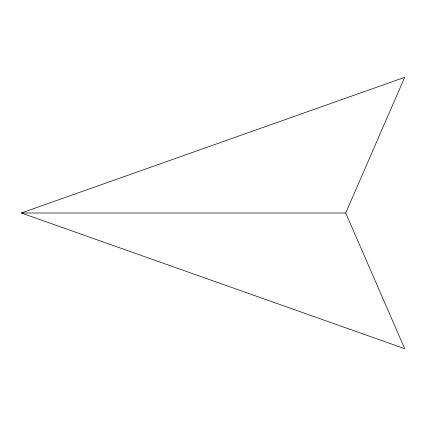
<?xml version="1.0" encoding="UTF-8"?>
<svg xmlns="http://www.w3.org/2000/svg" width="426" height="426" viewBox="0 0 426 426"><rect width="100%" height="100%" fill="white"/><g stroke="black" fill="none" stroke-linecap="round" stroke-linejoin="round"><path stroke-width="0.64" d="M345.715 213L404.7 77.319L21.3 213L404.7 348.681L345.715 213L21.3 213"/></g></svg>
